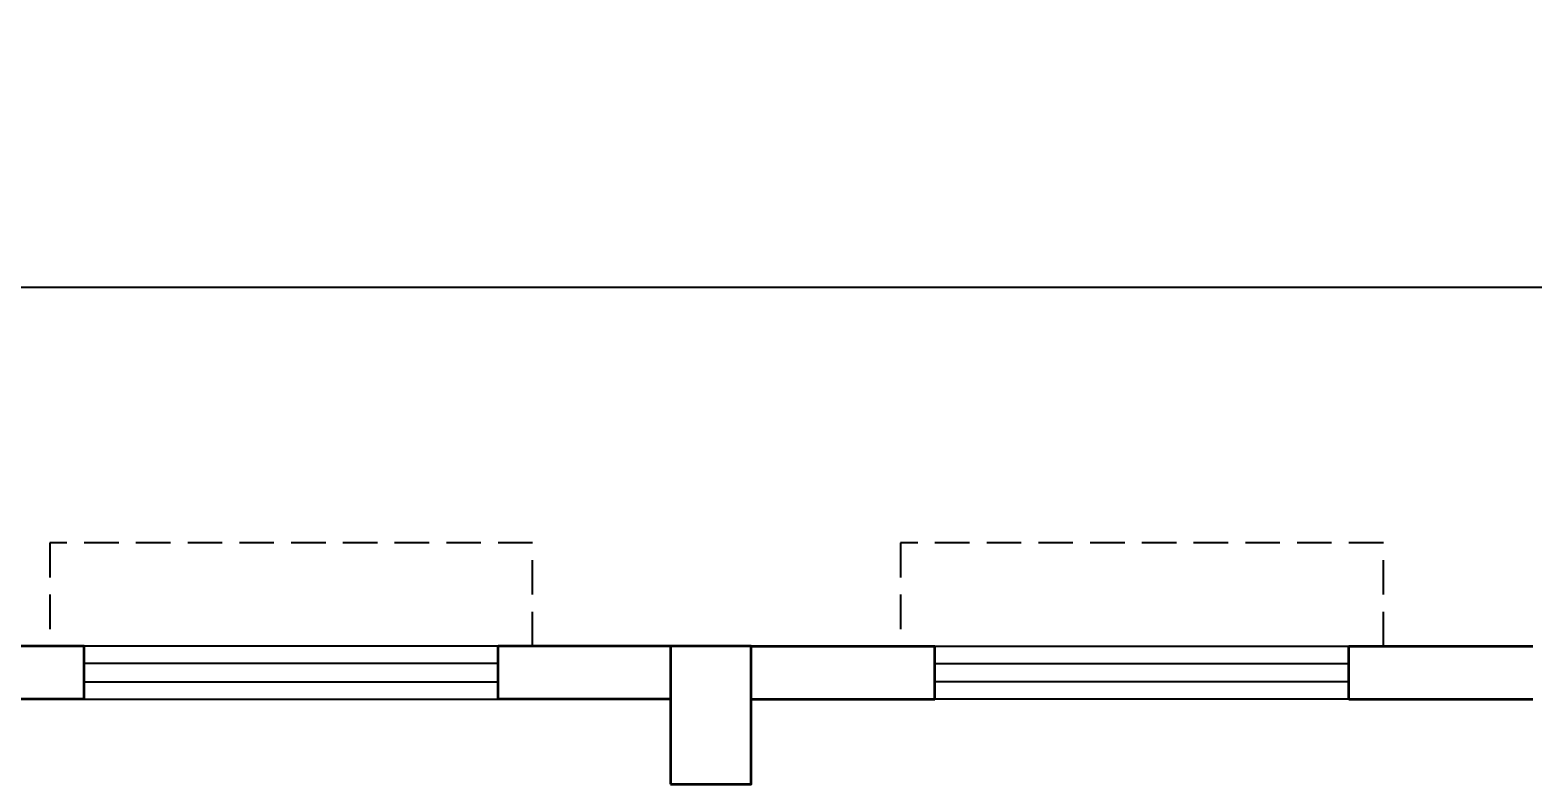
# Model space of a CAD drawing. Header units: millimetres. Extents: x 1380494 to 2061523, y -305664 to -174999.
# Drawn here: x 2013478 to 2020013, y -271872 to -268624 of the extents above; entities that cross this region are included whole.
import ezdxf

# ---------------------------------------------------------------- set-up
doc = ezdxf.new("R2010")
doc.units = ezdxf.units.MM
doc.header["$LTSCALE"] = 600
doc.header["$MEASUREMENT"] = 0
doc.header["$PDMODE"] = 35
doc.linetypes.add('HIDDEN', pattern=[0.375, 0.25, -0.125])
for name, color, linetype, lineweight in [('col', 5, 'Continuous', 35), ('D.F', 251, 'Continuous', 5), ('DOOR', 144, 'Continuous', 13), ('P-Wall', 250, 'Continuous', 35)]:
    doc.layers.add(name, color=color, linetype=linetype, lineweight=lineweight)
for name, color, linetype in [('Lines', 7, 'Continuous'), ('wall', 1, 'Continuous'), ('Window', 4, 'Continuous')]:
    doc.layers.add(name, color=color, linetype=linetype)
doc.styles.add('ARIAL', font='arial.ttf')
doc.styles.add('ROMANT', font='romant.shx')
doc.dimstyles.get("Standard").update_dxf_attribs({"dimscale": 1.5, "dimtxt": 150, "dimasz": 150, "dimexe": 100, "dimexo": 100, "dimgap": 0.25, "dimtad": 0, "dimdec": 0, "dimzin": 0, "dimdsep": 46, "dimtxsty": 'ARIAL', "dimcen": 0.09, "dimdle": 100, "dimclrd": 7, "dimclre": 7, "dimclrt": 7, "dimadec": 0, "dimazin": 0, "dimtfac": 1, "dimtdec": 0, "dimtofl": 0, "dimtmove": 0, "dimatfit": 3, "dimfxl": 1, "dimtolj": 1, "dimtzin": 0, "dimarcsym": 0})

# ---------------------------------------------------------------- blocks, each defined once
blk = doc.blocks.new('*D172')
at = {"layer": 'D.F', "color": 5, "lineweight": -2, "transparency": 16777216}
for p, q in [((2008913.3, -271204.3), (2008913.3, -269642.7)), ((2042188.3, -271204.3), (2042188.3, -269642.7)), ((2009413.3, -269742.7), (2021395.6, -269742.7)), ((2041688.3, -269742.7), (2029706, -269742.7))]:
    blk.add_line(p, q, dxfattribs=at)
at = {"layer": 'D.F', "color": 5, "transparency": 16777216}
for points in [[(2009413.3, -269659.4), (2009413.3, -269826.1), (2008913.3, -269742.7)], [(2041688.3, -269659.4), (2041688.3, -269826.1), (2042188.3, -269742.7)]]:
    blk.add_solid(points, dxfattribs=at)
at = {"layer": 'Defpoints', "color": 0, "transparency": 16777216}
for p in [(2008913.3, -269742.7), (2008913.3, -271304.3), (2042188.3, -271304.3)]:
    blk.add_point(p, dxfattribs=at)
at = {"layer": 'D.F', "color": 7, "transparency": 16777216, "insert": (2025550.8, -269742.7), "char_height": 750, "attachment_point": 5, "style": 'ROMANT'}
blk.add_mtext('\\A1;{\\H0.6667x;INFERTILITY CENTER}', dxfattribs=at)
blk = doc.blocks.new('W1800')
at = {"layer": 'wall', "color": 7}
for p, q in [((0, -57.5), (0, 172.5)), ((1800, 172.5), (1800, -57.5))]:
    blk.add_line(p, q, dxfattribs=at)
at = {"layer": 'Window'}
for p, q in [((0, 172.5), (1800, 172.5)), ((0, 97.5), (1800, 97.5)), ((1800, 17.5), (0, 17.5)), ((1800, -57.5), (0, -57.5))]:
    blk.add_line(p, q, dxfattribs=at)

msp = doc.modelspace()

# ---------------------------------------------------------------- linework, layer by layer
at = {"layer": 'col'}
msp.add_lwpolyline([(2016263.3057, -271904.3043), (2016613.3057, -271904.3043), (2016613.3057, -271304.3043), (2016263.3057, -271304.3043)], close=True, dxfattribs=at)
at = {"layer": 'Lines', "linetype": 'HIDDEN'}
for points in [[(2015663.632, -271304.3043), (2015663.632, -270854.3043), (2013563.632, -270854.3043), (2013563.632, -271304.3043)], [(2019362.9794, -271304.3043), (2019362.9794, -270854.3043), (2017262.9794, -270854.3043), (2017262.9794, -271304.3043)]]:
    msp.add_lwpolyline(points, dxfattribs=at)
at = {"layer": 'P-Wall', "color": 8}
for p, q in [((2013713.632, -271304.3043), (2012963.3057, -271304.3043)), ((2013713.632, -271534.3043), (2013713.632, -271304.3043)), ((2015513.632, -271534.3043), (2015513.632, -271304.3043)), ((2016263.3057, -271304.3043), (2015513.632, -271304.3043)), ((2016613.3057, -271304.3043), (2017412.9794, -271304.3043)), ((2017412.9794, -271534.3043), (2017412.9794, -271304.3043)), ((2019212.9794, -271304.3043), (2020013.3057, -271304.3043)), ((2019212.9794, -271534.3043), (2019212.9794, -271304.3043)), ((2013713.632, -271534.3043), (2012963.3057, -271534.3043)), ((2016263.3057, -271534.3043), (2015513.632, -271534.3043)), ((2016613.3057, -271534.3043), (2017412.9794, -271534.3043)), ((2019212.9794, -271534.3043), (2020013.3057, -271534.3043))]:
    msp.add_line(p, q, dxfattribs=at)

# ---------------------------------------------------------------- block references
at = {"layer": 'DOOR', "color": 7, "xscale": -1, "rotation": 180}
msp.add_blockref('W1800', (2013713.632, -271361.8043), dxfattribs=at)
at = {"layer": 'DOOR', "color": 7, "rotation": 180}
msp.add_blockref('W1800', (2019212.9794, -271361.8043), dxfattribs=at)

# ---------------------------------------------------------------- dimensions: what is measured, and where the dimension line sits
at = {"layer": 'D.F'}
dim = msp.add_aligned_dim(p1=(2042188.3057, -271304.3043), p2=(2008913.3057, -271304.3043), distance=-1561.56, text='{\\H0.6667x;INFERTILITY CENTER}', dimstyle='Standard', override={"dimscale": 1, "dimtxt": 750, "dimasz": 500, "dimtxsty": 'ROMANT', "dimclrd": 5, "dimclre": 5, "dimclrt": 7}, dxfattribs=at)
dim.commit()
dim.dimension.update_dxf_attribs({"geometry": '*D172', "text_midpoint": (2025550.8057, -269742.7443)})

doc.saveas('drawing.dxf')
